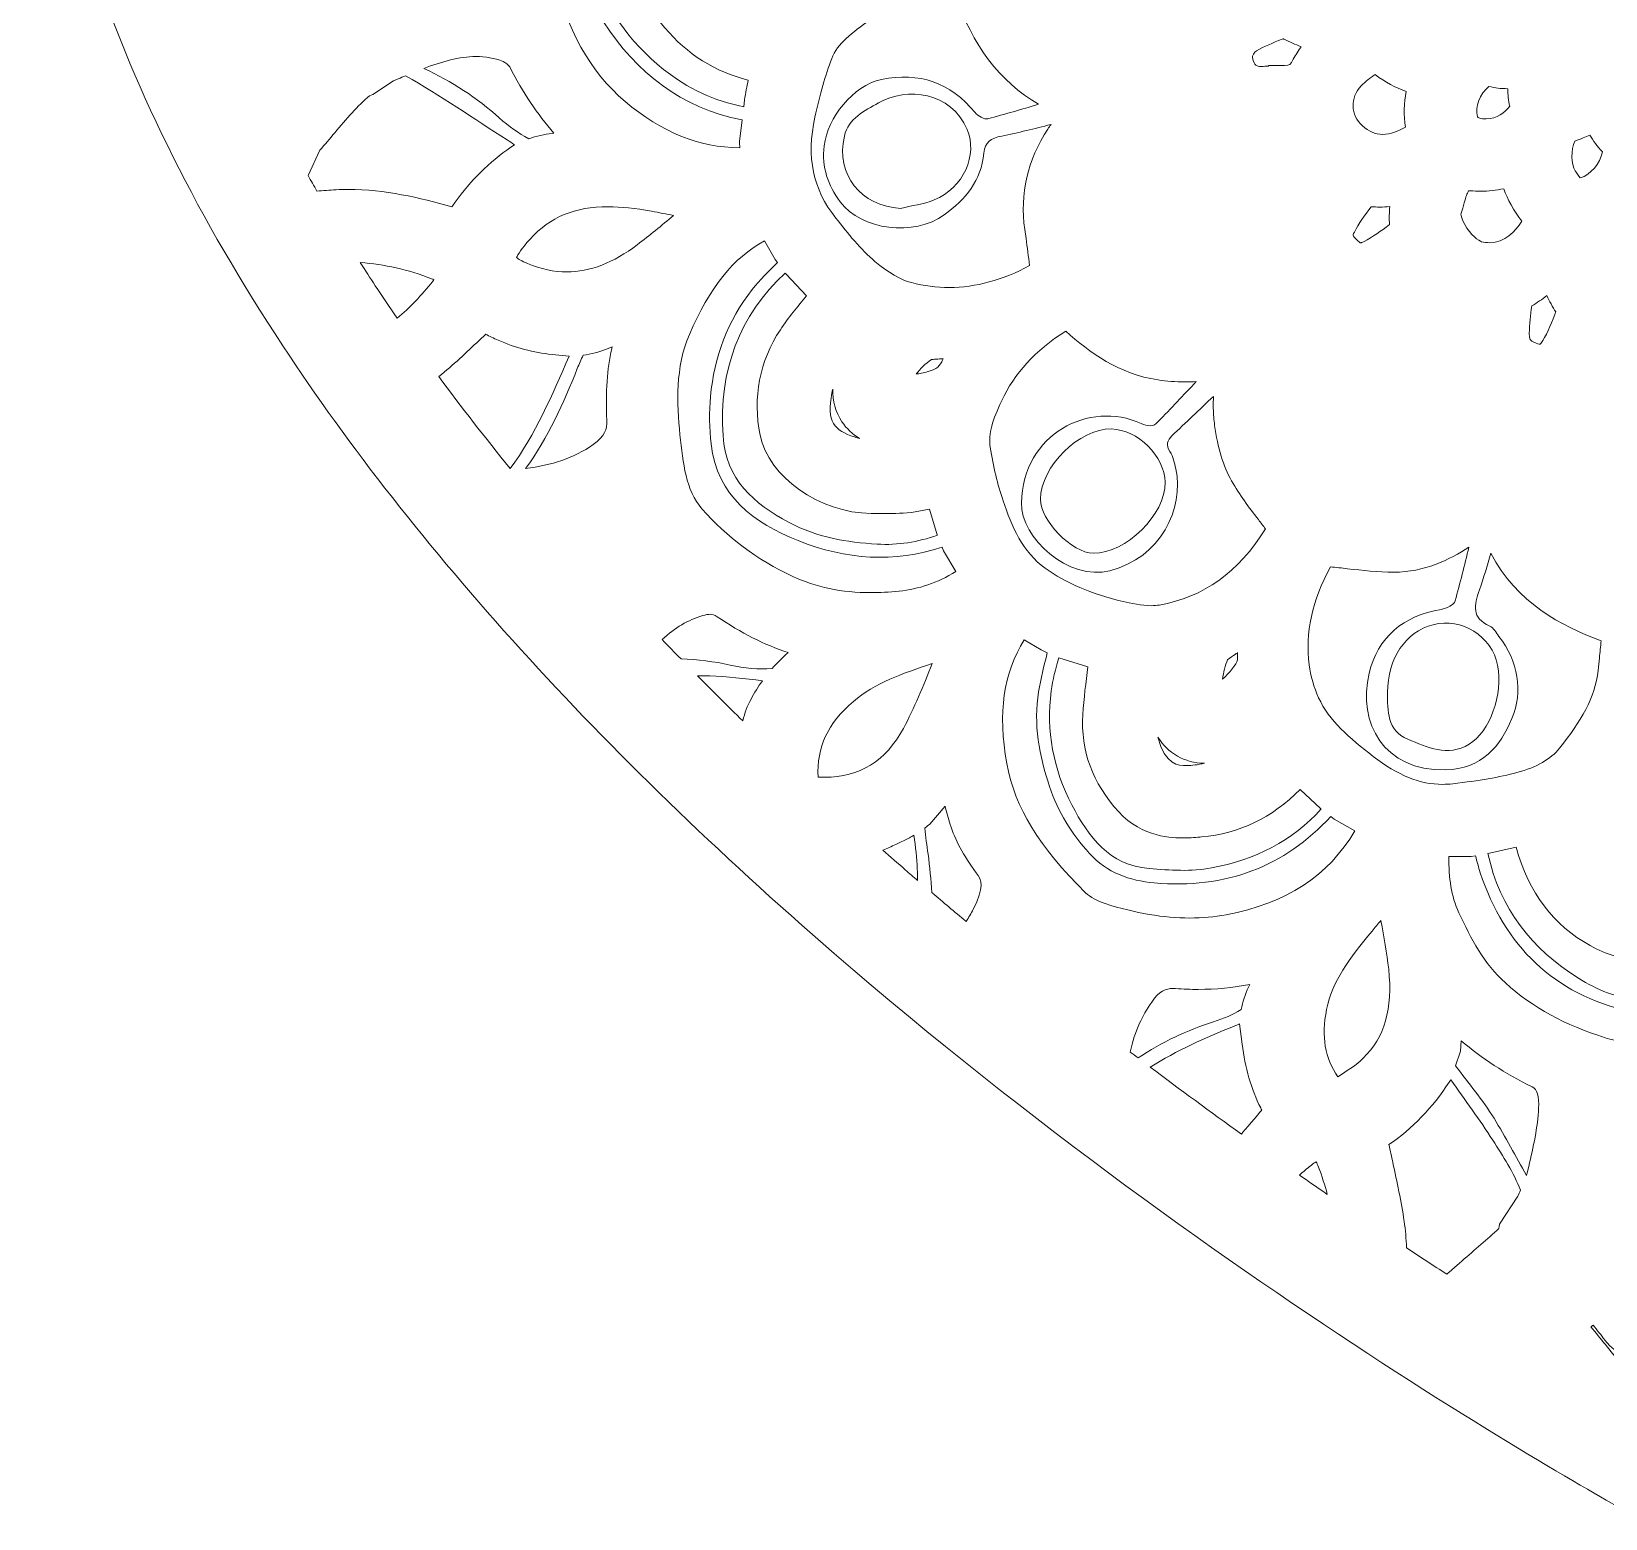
# Model space of a CAD drawing. Extents: x 12 to 8996, y -931 to -69.
# Drawn here: x 5731.6 to 6209.8, y -931.4 to -479.6 of the extents above; entities that cross this region are included whole.
import ezdxf

# ---------------------------------------------------------------- set-up
doc = ezdxf.new("R2010")
doc.units = 0
doc.header["$MEASUREMENT"] = 0
doc.layers.add('Layer 1', color=7, linetype='Continuous')

msp = doc.modelspace()

# ---------------------------------------------------------------- linework, layer by layer
at = {"layer": 'Layer 1', "lineweight": 0}
for points, knots in [([(6635.1, -136.52), (6593.12, -92.73), (6534.98, -68.61), (6471.41, -68.61), (6415.01, -68.61), (6358.99, -87.62), (6313.65, -122.14), (6266.88, -157.75), (6234.64, -207.02), (6220, -265.08), (6205.36, -207.03), (6173.12, -157.77), (6126.34, -122.15), (6081.01, -87.64), (6024.98, -68.62), (5968.59, -68.61), (5968.59, -68.61), (5968.54, -68.61), (5968.54, -68.61), (5904.99, -68.61), (5846.87, -92.72), (5804.89, -136.51), (5756.95, -186.52), (5731.61, -260.36), (5731.61, -350.03), (5731.61, -422.61), (5757.29, -498.34), (5807.94, -575.11), (5848.37, -636.41), (5904.73, -698.52), (5975.45, -759.71), (6095.78, -863.84), (6217.71, -930.15), (6218.92, -930.81), (6218.92, -930.81), (6220, -931.39), (6220, -931.39), (6220, -931.39), (6221.07, -930.81), (6221.07, -930.81), (6222.29, -930.15), (6344.22, -863.84), (6464.55, -759.71), (6535.27, -698.52), (6591.63, -636.41), (6632.06, -575.11), (6682.71, -498.34), (6708.39, -422.61), (6708.39, -350.03), (6708.39, -260.37), (6683.05, -186.54), (6635.1, -136.52)], [0, 0, 0, 0, 1, 1, 1, 2, 2, 2, 3, 3, 3, 4, 4, 4, 5, 5, 5, 6, 6, 6, 7, 7, 7, 8, 8, 8, 9, 9, 9, 10, 10, 10, 11, 11, 11, 12, 12, 12, 13, 13, 13, 14, 14, 14, 15, 15, 15, 16, 16, 16, 17, 17, 17, 17]), ([(5946.75, -514.96), (5934.43, -514.89), (5923.03, -510.29), (5911.92, -500.88), (5901.18, -491.79), (5894.21, -479.17), (5889.98, -461.16), (5889.37, -458.57), (5889.57, -454.84), (5890.52, -450.67), (5893.64, -437.1), (5899.49, -425.68), (5907.93, -416.71), (5916.4, -407.7), (5926.57, -402.04), (5938.16, -399.88), (5940.79, -399.39), (5943.69, -399.22), (5946.75, -399.13), (5946.73, -400.52), (5946.68, -401.8), (5946.58, -403.08), (5946.58, -403.08), (5946.51, -404.09), (5946.51, -404.09), (5946.51, -404.09), (5946.85, -406.42), (5946.85, -406.42), (5928.58, -409.93), (5915.11, -420.86), (5905.02, -436.58), (5896.55, -449.79), (5896.81, -463.56), (5905.34, -476.7), (5915.4, -492.19), (5929.05, -502.81), (5947.48, -506.51), (5947.48, -506.51), (5946.7, -513.04), (5946.7, -513.04), (5946.7, -513.04), (5946.74, -514.51), (5946.75, -514.96)], [0, 0, 0, 0, 1, 1, 1, 2, 2, 2, 3, 3, 3, 4, 4, 4, 5, 5, 5, 6, 6, 6, 7, 7, 7, 8, 8, 8, 9, 9, 9, 10, 10, 10, 11, 11, 11, 12, 12, 12, 13, 13, 13, 14, 14, 14, 14]), ([(5948.21, -500.4), (5948.21, -500.4), (5947.96, -502.49), (5947.96, -502.49), (5939.04, -500.73), (5930.97, -497.07), (5923.61, -491.13), (5913.04, -482.6), (5905.4, -472.41), (5902.92, -458.94), (5902.39, -456.06), (5902.96, -452.72), (5903.89, -449.88), (5910.98, -428.21), (5926.17, -415.69), (5947.41, -410.25), (5947.41, -410.25), (5947.63, -411.76), (5947.63, -411.76), (5947.63, -411.76), (5949.39, -419.55), (5949.39, -419.55), (5948.08, -419.94), (5946.76, -420.36), (5945.43, -420.87), (5930.11, -426.61), (5920.52, -436.04), (5916.1, -449.7), (5912.09, -462.1), (5918.21, -471.6), (5924, -478.49), (5930.76, -486.55), (5939.28, -491.9), (5949.34, -494.43), (5948.93, -496.31), (5948.55, -498.25), (5948.21, -500.4)], [0, 0, 0, 0, 1, 1, 1, 2, 2, 2, 3, 3, 3, 4, 4, 4, 5, 5, 5, 6, 6, 6, 7, 7, 7, 8, 8, 8, 9, 9, 9, 10, 10, 10, 11, 11, 11, 12, 12, 12, 12]), ([(5969.6, -505.67), (5971.12, -498.73), (5972.79, -492.9), (5974.71, -487.84), (5976.47, -483.24), (5980.85, -480.08), (5986.39, -476.08), (5993.96, -470.63), (6003.15, -469.31), (6012.28, -468.5), (6017.37, -483.81), (6025.7, -494.78), (6037.52, -501.75), (6032.41, -503.26), (6027.29, -504.75), (6022.14, -506.15), (6021.07, -506.45), (6019.08, -505.3), (6018.23, -504.25), (6010.78, -495.01), (6001.19, -491.91), (5989.79, -494.23), (5981.19, -495.98), (5973.38, -505.86), (5972.4, -514.37), (5971.65, -520.92), (5973.55, -526.36), (5977.25, -531.34), (5983.73, -540.07), (5999.74, -541.98), (6008.89, -535.33), (6015.34, -530.65), (6020.15, -524.91), (6020.88, -516.59), (6021.18, -513.18), (6023.1, -512.06), (6026.33, -511.4), (6031.35, -510.37), (6036.34, -509.14), (6041.32, -507.89), (6040.99, -508.36), (6040.64, -508.81), (6040.32, -509.29), (6034.18, -518.69), (6031.83, -528.96), (6033.34, -539.82), (6033.34, -539.82), (6033.72, -542.54), (6033.72, -542.54), (6034.1, -545.24), (6034.49, -548.02), (6034.81, -550.77), (6026.62, -555.16), (6018.41, -557.39), (6010.37, -557.39), (6006.57, -557.39), (6002.71, -556.9), (5998.89, -555.93), (5995.71, -555.11), (5991.79, -552.84), (5987.84, -549.51), (5983.56, -545.91), (5979.69, -541.03), (5975.94, -536.31), (5968.97, -527.54), (5966.96, -517.8), (5969.6, -505.67)], [0, 0, 0, 0, 1, 1, 1, 2, 2, 2, 3, 3, 3, 4, 4, 4, 5, 5, 5, 6, 6, 6, 7, 7, 7, 8, 8, 8, 9, 9, 9, 10, 10, 10, 11, 11, 11, 12, 12, 12, 13, 13, 13, 14, 14, 14, 15, 15, 15, 16, 16, 16, 17, 17, 17, 18, 18, 18, 19, 19, 19, 20, 20, 20, 21, 21, 21, 22, 22, 22, 22]), ([(6114.91, -488.08), (6114.05, -489.76), (6113.92, -489.91), (6112.29, -489.93), (6112.29, -489.93), (6107.41, -489.93), (6107.41, -489.93), (6107.41, -489.93), (6107.41, -490.14), (6107.41, -490.14), (6106.7, -490.19), (6105.96, -490.24), (6105.12, -490.24), (6103.8, -490.22), (6103.2, -490.22), (6102.48, -487.57), (6102.46, -487.1), (6102.98, -485.86), (6103.72, -485.46), (6106.07, -484.18), (6108.71, -483.1), (6111.51, -481.95), (6111.51, -481.95), (6111.82, -481.82), (6111.82, -481.82), (6111.91, -481.87), (6111.99, -481.91), (6112.07, -481.95), (6113.8, -482.79), (6115.56, -483.55), (6117.28, -484.24), (6116.44, -485.42), (6115.63, -486.7), (6114.91, -488.08)], [0, 0, 0, 0, 1, 1, 1, 2, 2, 2, 3, 3, 3, 4, 4, 4, 5, 5, 5, 6, 6, 6, 7, 7, 7, 8, 8, 8, 9, 9, 9, 10, 10, 10, 11, 11, 11, 11]), ([(5866.61, -487.24), (5869.5, -487.24), (5872.24, -487.73), (5874.94, -488.72), (5875.46, -488.94), (5876.63, -489.96), (5876.89, -490.39), (5880.87, -498.17), (5885.3, -504.82), (5890.32, -510.51), (5890.32, -510.51), (5889.76, -510.57), (5889.76, -510.57), (5887.4, -510.84), (5885.02, -511.41), (5882.67, -512.23), (5879.58, -510.54), (5876.6, -508.46), (5873.72, -505.89), (5866.92, -499.83), (5859.29, -494.75), (5850.78, -490.86), (5856.26, -488.79), (5861.54, -487.24), (5866.61, -487.24)], [0, 0, 0, 0, 1, 1, 1, 2, 2, 2, 3, 3, 3, 4, 4, 4, 5, 5, 5, 6, 6, 6, 7, 7, 7, 8, 8, 8, 8]), ([(5819.19, -515.71), (5820.75, -513.94), (5822.25, -512.17), (5823.73, -510.41), (5827.3, -506.2), (5830.67, -502.21), (5834.32, -499.13), (5834.32, -499.13), (5835.26, -498.78), (5835.26, -498.78), (5835.26, -498.78), (5841.58, -494.6), (5841.58, -494.6), (5841.58, -494.6), (5842.99, -494.01), (5842.99, -494.01), (5843.75, -493.69), (5844.51, -493.38), (5845.26, -493.06), (5855.79, -499.15), (5865.88, -506.01), (5876.12, -512.58), (5876.86, -513.06), (5877.59, -513.54), (5878.33, -514.03), (5878.33, -514.03), (5877.26, -514.77), (5877.26, -514.77), (5870.69, -519.35), (5865, -524.96), (5860.36, -531.44), (5860.01, -531.92), (5859.66, -532.4), (5859.31, -532.89), (5849.49, -530.12), (5838.91, -527.61), (5827.89, -527.61), (5826.65, -527.61), (5825.4, -527.64), (5824.16, -527.7), (5822.12, -527.81), (5820.19, -527.96), (5818.34, -528.14), (5817.42, -526.55), (5816.52, -524.96), (5815.63, -523.37), (5815.63, -523.37), (5819.19, -515.71), (5819.19, -515.71)], [0, 0, 0, 0, 1, 1, 1, 2, 2, 2, 3, 3, 3, 4, 4, 4, 5, 5, 5, 6, 6, 6, 7, 7, 7, 8, 8, 8, 9, 9, 9, 10, 10, 10, 11, 11, 11, 12, 12, 12, 13, 13, 13, 14, 14, 14, 15, 15, 15, 16, 16, 16, 16]), ([(6005.78, -530.82), (6002.56, -532.11), (5999, -532.54), (5995.59, -533.36), (5983.6, -532.76), (5975.86, -523.05), (5978.55, -511.46), (5979.83, -505.96), (5984.63, -503.75), (5988.87, -501.35), (5997.61, -496.41), (6011, -497.89), (6015.86, -509.37), (6019.09, -517), (6014.77, -527.24), (6005.78, -530.82)], [0, 0, 0, 0, 1, 1, 1, 2, 2, 2, 3, 3, 3, 4, 4, 4, 5, 5, 5, 5]), ([(6148.97, -508.71), (6146.9, -509.89), (6144.43, -510.88), (6142, -510.88), (6139.8, -510.88), (6137.84, -510.03), (6135.86, -508.22), (6134.13, -506.64), (6133.14, -504.54), (6133.07, -502.31), (6133, -500.07), (6133.87, -497.89), (6135.53, -496.16), (6136.77, -494.87), (6138.3, -493.71), (6139.75, -492.73), (6142.83, -495.03), (6145.96, -496.72), (6149.2, -497.84), (6148.47, -501.4), (6148.39, -505.03), (6148.97, -508.71)], [0, 0, 0, 0, 1, 1, 1, 2, 2, 2, 3, 3, 3, 4, 4, 4, 5, 5, 5, 6, 6, 6, 7, 7, 7, 7]), ([(6173.54, -506.19), (6172.81, -506.19), (6172.05, -506.1), (6171.26, -505.9), (6171.13, -505.79), (6170.97, -505.64), (6170.85, -505.51), (6170.1, -502.46), (6171.6, -498.65), (6174.34, -496.32), (6176.15, -496.78), (6178.01, -497.01), (6179.98, -497.01), (6180.01, -497.01), (6180.03, -497.01), (6180.06, -497.01), (6180.08, -498.83), (6180.28, -500.59), (6180.68, -502.31), (6179.13, -504.29), (6176.79, -506.19), (6173.54, -506.19)], [0, 0, 0, 0, 1, 1, 1, 2, 2, 2, 3, 3, 3, 4, 4, 4, 5, 5, 5, 6, 6, 6, 7, 7, 7, 7]), ([(6202.11, -524.11), (6201.56, -523.43), (6200.84, -522.38), (6200.55, -521.96), (6199.18, -519.97), (6199.23, -515.5), (6200.49, -512.93), (6202.26, -512.26), (6203.73, -511.68), (6205.04, -511.08), (6205.98, -512.79), (6207.21, -514.56), (6208.86, -516.2), (6208.13, -519.7), (6205.21, -523.15), (6202.11, -524.11)], [0, 0, 0, 0, 1, 1, 1, 2, 2, 2, 3, 3, 3, 4, 4, 4, 5, 5, 5, 5]), ([(6166.85, -531.68), (6167.07, -530.82), (6167.3, -529.94), (6167.5, -529.49), (6167.75, -528.93), (6167.98, -528.44), (6168.18, -528.02), (6168.38, -528.03), (6170.59, -528.13), (6170.59, -528.13), (6170.98, -528.15), (6171.37, -528.16), (6171.76, -528.16), (6174.21, -528.16), (6176.55, -527.85), (6178.86, -527.4), (6180.02, -530.7), (6181.83, -533.98), (6184.33, -537.29), (6182.35, -540.38), (6179.14, -543.79), (6174.55, -543.79), (6173.77, -543.79), (6172.94, -543.7), (6172.11, -543.53), (6171.34, -543.31), (6168.77, -541.48), (6166.98, -538.28), (6166.06, -536.63), (6165.85, -535.49), (6165.85, -535.11), (6166.29, -533.86), (6166.59, -532.71), (6166.85, -531.68)], [0, 0, 0, 0, 1, 1, 1, 2, 2, 2, 3, 3, 3, 4, 4, 4, 5, 5, 5, 6, 6, 6, 7, 7, 7, 8, 8, 8, 9, 9, 9, 10, 10, 10, 11, 11, 11, 11]), ([(5919.99, -534.25), (5922.22, -534.67), (5924.44, -535.09), (5926.66, -535.52), (5923.03, -538.57), (5919.34, -541.59), (5915.63, -544.41), (5908.41, -549.9), (5901.22, -552.68), (5894.26, -552.68), (5890.36, -552.68), (5886.34, -551.81), (5882.3, -550.11), (5880.48, -549.34), (5879.49, -548.7), (5878.99, -548.31), (5879.35, -547.46), (5880.34, -545.66), (5883.06, -542.7), (5889.29, -535.9), (5896.61, -532.87), (5906.8, -532.87), (5910.69, -532.87), (5915.01, -533.32), (5919.99, -534.25)], [0, 0, 0, 0, 1, 1, 1, 2, 2, 2, 3, 3, 3, 4, 4, 4, 5, 5, 5, 6, 6, 6, 7, 7, 7, 8, 8, 8, 8]), ([(6144.13, -538.31), (6141.51, -540.28), (6138.99, -542.08), (6136.42, -543.43), (6135.78, -543.77), (6135.43, -543.84), (6135.42, -543.86), (6135.31, -543.82), (6134.85, -543.59), (6134.02, -542.75), (6133.19, -541.9), (6133.09, -541.53), (6133.09, -541.53), (6133.09, -541.53), (6133.1, -541.24), (6133.46, -540.55), (6134.8, -538.01), (6136.61, -535.5), (6138.57, -532.86), (6139.44, -532.93), (6140.31, -532.96), (6141.18, -532.96), (6142.19, -532.96), (6143.2, -532.92), (6144.21, -532.83), (6144.07, -534.63), (6144.04, -536.46), (6144.13, -538.31)], [0, 0, 0, 0, 1, 1, 1, 2, 2, 2, 3, 3, 3, 4, 4, 4, 5, 5, 5, 6, 6, 6, 7, 7, 7, 8, 8, 8, 9, 9, 9, 9]), ([(5931.46, -571.69), (5937.58, -557.4), (5944.74, -548.44), (5954.32, -543.2), (5954.32, -543.2), (5957.57, -548.91), (5957.57, -548.91), (5957.57, -548.91), (5958.27, -549.86), (5958.27, -549.86), (5955.52, -552.44), (5952.85, -555.08), (5950.54, -558.01), (5943.12, -567.44), (5939, -578.51), (5937.87, -590.48), (5937.42, -595.25), (5937.5, -600.16), (5938.06, -604.92), (5939.9, -620.88), (5951.06, -628.88), (5964.52, -634.3), (5979.12, -640.17), (5993.76, -641.04), (6008.23, -636.3), (6008.23, -636.3), (6008.68, -637.43), (6008.68, -637.43), (6008.68, -637.43), (6012.4, -643.72), (6012.4, -643.72), (6006.8, -647.11), (6001.13, -649.06), (5995.16, -649.65), (5992.17, -649.94), (5989.29, -650.09), (5986.6, -650.09), (5977.64, -650.09), (5969.88, -648.48), (5962.86, -645.19), (5952.05, -640.11), (5942.78, -633.2), (5935.29, -624.65), (5930.38, -619.04), (5929.52, -610.82), (5928.61, -602.13), (5927.62, -592.66), (5927.18, -581.64), (5931.46, -571.69)], [0, 0, 0, 0, 1, 1, 1, 2, 2, 2, 3, 3, 3, 4, 4, 4, 5, 5, 5, 6, 6, 6, 7, 7, 7, 8, 8, 8, 9, 9, 9, 10, 10, 10, 11, 11, 11, 12, 12, 12, 13, 13, 13, 14, 14, 14, 15, 15, 15, 16, 16, 16, 16]), ([(5853.13, -554.75), (5853.4, -554.86), (5853.64, -554.96), (5853.84, -555.06), (5853.75, -555.19), (5853.65, -555.32), (5853.53, -555.47), (5850.11, -559.77), (5846.49, -563.55), (5842.72, -566.75), (5840.31, -563.26), (5838.11, -560), (5836.04, -556.86), (5834.51, -554.54), (5832.99, -552.2), (5831.49, -549.86), (5838.87, -550.33), (5845.99, -551.95), (5853.13, -554.75)], [0, 0, 0, 0, 1, 1, 1, 2, 2, 2, 3, 3, 3, 4, 4, 4, 5, 5, 5, 6, 6, 6, 6]), ([(5960.86, -553.39), (5960.86, -553.39), (5967.02, -559.98), (5967.02, -559.98), (5964.31, -563.19), (5961.56, -566.52), (5959.11, -570.22), (5952.79, -579.76), (5950.66, -590.85), (5952.96, -602.28), (5955.52, -615.02), (5970.99, -625.9), (5986.72, -626.05), (5986.72, -626.05), (5988.11, -626.06), (5988.11, -626.06), (5989.14, -626.07), (5990.17, -626.09), (5991.21, -626.09), (5993.62, -626.09), (5996.79, -626.03), (6000.04, -625.56), (6001.52, -625.35), (6002.96, -625.04), (6004.36, -624.7), (6004.36, -624.7), (6006.76, -632.57), (6006.76, -632.57), (6006.76, -632.57), (6006.8, -632.67), (6006.8, -632.67), (6000.9, -634.72), (5994.79, -635.75), (5988.47, -635.37), (5979.3, -634.82), (5970.23, -633.32), (5961.8, -628.83), (5950.93, -623.03), (5942.59, -615.71), (5941.7, -602.46), (5940.34, -582.41), (5946.67, -566.02), (5960.58, -553), (5960.58, -553), (5960.86, -553.39), (5960.86, -553.39)], [0, 0, 0, 0, 1, 1, 1, 2, 2, 2, 3, 3, 3, 4, 4, 4, 5, 5, 5, 6, 6, 6, 7, 7, 7, 8, 8, 8, 9, 9, 9, 10, 10, 10, 11, 11, 11, 12, 12, 12, 13, 13, 13, 14, 14, 14, 15, 15, 15, 15]), ([(6194.37, -565.65), (6193.02, -569), (6191.74, -572.16), (6190.07, -574.43), (6189.97, -574.57), (6189.91, -574.62), (6189.83, -574.62), (6189.82, -574.62), (6189.81, -574.62), (6189.8, -574.62), (6189.63, -574.62), (6188.99, -574.58), (6187.97, -574.06), (6187.02, -573.59), (6186.53, -573.25), (6186.59, -571.26), (6186.66, -568.58), (6186.98, -565.79), (6187.35, -563.01), (6188.99, -562.06), (6190.51, -560.99), (6191.95, -559.87), (6192.73, -561.61), (6193.64, -563.26), (6194.69, -564.84), (6194.62, -565.02), (6194.37, -565.65), (6194.37, -565.65)], [0, 0, 0, 0, 1, 1, 1, 2, 2, 2, 3, 3, 3, 4, 4, 4, 5, 5, 5, 6, 6, 6, 7, 7, 7, 8, 8, 8, 9, 9, 9, 9]), ([(5867.59, -573.48), (5867.59, -573.48), (5869.58, -571.6), (5869.58, -571.6), (5870.72, -572.21), (5871.97, -572.81), (5873.4, -573.44), (5878.59, -575.7), (5884.09, -577.14), (5889.75, -577.73), (5889.75, -577.73), (5894.94, -578.28), (5894.94, -578.28), (5889.78, -590.11), (5884.7, -601.92), (5877.07, -612.42), (5869.42, -603.04), (5862.13, -593.66), (5855.33, -584.46), (5859.7, -580.97), (5863.7, -577.18), (5867.59, -573.48)], [0, 0, 0, 0, 1, 1, 1, 2, 2, 2, 3, 3, 3, 4, 4, 4, 5, 5, 5, 6, 6, 6, 7, 7, 7, 7]), ([(6026.3, -591.89), (6030.21, -583.45), (6036.43, -576.65), (6045.78, -570.64), (6053.01, -577.21), (6061.96, -583.65), (6073.84, -585.5), (6076.36, -585.89), (6079.04, -586.07), (6082.27, -586.07), (6083.3, -586.07), (6084.38, -586.03), (6085.44, -586), (6081.53, -590.12), (6077.71, -594.15), (6073.9, -598.16), (6072.31, -599.84), (6070.77, -599.61), (6068.69, -598.68), (6052.95, -591.64), (6032.8, -601.74), (6032.32, -622.87), (6032.09, -633.42), (6046.69, -646.65), (6059.21, -643.46), (6074.53, -639.56), (6081.88, -624.56), (6079.22, -612.47), (6078.83, -610.68), (6078.41, -608.77), (6077.45, -607.26), (6076.19, -605.28), (6076.62, -603.82), (6078.06, -602.45), (6082.22, -598.48), (6086.42, -594.5), (6090.67, -590.48), (6090.61, -591.66), (6090.57, -592.84), (6090.61, -594.02), (6090.66, -595.92), (6090.79, -597.64), (6091.02, -599.29), (6091.97, -606.14), (6093.66, -611.65), (6096.19, -616.15), (6098.61, -620.45), (6101.48, -624.21), (6104.31, -627.91), (6105.04, -628.88), (6105.76, -629.82), (6106.45, -630.75), (6098.23, -643.93), (6087.66, -651.51), (6074.2, -653.88), (6073.49, -654), (6072.69, -654.07), (6071.8, -654.07), (6068.83, -654.07), (6065.48, -653.35), (6063.22, -652.81), (6053.54, -650.48), (6045.78, -647.17), (6039.52, -642.68), (6032.75, -637.83), (6029.38, -629.96), (6026.75, -622.17), (6025.09, -617.26), (6023.77, -611.79), (6022.83, -605.92), (6022.18, -601.86), (6023.67, -597.54), (6026.3, -591.89)], [0, 0, 0, 0, 1, 1, 1, 2, 2, 2, 3, 3, 3, 4, 4, 4, 5, 5, 5, 6, 6, 6, 7, 7, 7, 8, 8, 8, 9, 9, 9, 10, 10, 10, 11, 11, 11, 12, 12, 12, 13, 13, 13, 14, 14, 14, 15, 15, 15, 16, 16, 16, 17, 17, 17, 18, 18, 18, 19, 19, 19, 20, 20, 20, 21, 21, 21, 22, 22, 22, 23, 23, 23, 24, 24, 24, 24]), ([(5906.36, -597.78), (5906.47, -600.51), (5905.84, -602.49), (5902.2, -605.11), (5896.36, -609.32), (5889.64, -611.29), (5881.7, -612.43), (5888.53, -602.93), (5893.23, -592.62), (5897.41, -582.03), (5897.96, -580.65), (5898.55, -579.32), (5899.18, -578.01), (5901.66, -577.65), (5904.03, -577.02), (5906.25, -576.13), (5906.25, -576.13), (5908, -575.42), (5908, -575.42), (5907.95, -575.62), (5907.91, -575.81), (5907.86, -576.01), (5906.48, -582.14), (5906.01, -589.06), (5906.36, -597.78)], [0, 0, 0, 0, 1, 1, 1, 2, 2, 2, 3, 3, 3, 4, 4, 4, 5, 5, 5, 6, 6, 6, 7, 7, 7, 8, 8, 8, 8]), ([(6000.37, -583.67), (6001.56, -582.07), (6003.1, -580.63), (6005.02, -579.31), (6005.27, -579.28), (6005.71, -579.22), (6006.41, -579.17), (6007.13, -579.13), (6007.85, -579.08), (6008.57, -579.03), (6008.41, -579.34), (6008.26, -579.65), (6008.11, -579.95), (6007.26, -581.72), (6006.2, -582.51), (6001.95, -583.45), (6001.47, -583.56), (6000.94, -583.63), (6000.37, -583.67)], [0, 0, 0, 0, 1, 1, 1, 2, 2, 2, 3, 3, 3, 4, 4, 4, 5, 5, 5, 6, 6, 6, 6]), ([(5983.19, -603.26), (5982.67, -603.13), (5982.15, -602.97), (5981.64, -602.81), (5975.5, -600.79), (5973.05, -598.38), (5974.77, -589.37), (5974.84, -589.01), (5974.91, -588.65), (5975, -588.3), (5974.91, -591.89), (5975.86, -595.29), (5977.8, -598.19), (5979.2, -600.28), (5981.02, -601.98), (5983.19, -603.26)], [0, 0, 0, 0, 1, 1, 1, 2, 2, 2, 3, 3, 3, 4, 4, 4, 5, 5, 5, 5]), ([(6075.98, -616.59), (6076.15, -626.37), (6064.13, -638.24), (6054.18, -638.13), (6047.68, -638.05), (6038.06, -628.22), (6038.12, -621.74), (6038.23, -611.77), (6049.9, -600.19), (6059.65, -600.39), (6067.72, -600.55), (6075.84, -608.61), (6075.98, -616.59)], [0, 0, 0, 0, 1, 1, 1, 2, 2, 2, 3, 3, 3, 4, 4, 4, 4]), ([(6119.77, -672.07), (6118.53, -662.36), (6120.62, -652.59), (6126.17, -642.26), (6127.88, -642.43), (6129.63, -642.63), (6131.39, -642.84), (6135.92, -643.36), (6140.6, -643.9), (6145.49, -643.9), (6154.73, -643.9), (6162.32, -640.18), (6168.28, -636.28), (6166.92, -641.83), (6165.57, -647.25), (6164.09, -652.63), (6163.77, -653.81), (6161.41, -654.95), (6159.86, -655.2), (6148.36, -657.03), (6140.52, -663.72), (6137.96, -674.62), (6134.42, -689.72), (6142.39, -704.33), (6161.1, -703.96), (6172.27, -703.74), (6177.86, -696.69), (6181.3, -688.39), (6184.77, -680.04), (6183.31, -671.01), (6177.38, -663.4), (6176.51, -662.29), (6175.77, -660.77), (6174.61, -660.25), (6168.99, -657.74), (6169.84, -654), (6171.49, -649.23), (6172.75, -645.61), (6173.84, -641.91), (6174.92, -638.1), (6182.75, -653.14), (6196.31, -660.31), (6208.43, -664.7), (6208.27, -666.46), (6208.08, -668.23), (6207.89, -669.99), (6207.76, -671.23), (6207.62, -672.47), (6207.5, -673.71), (6206.65, -682.1), (6202.21, -689.22), (6195.8, -697.34), (6193.13, -700.71), (6188.9, -703.13), (6182.87, -704.75), (6177.48, -706.19), (6171.46, -707.24), (6163.35, -708.17), (6162.33, -708.29), (6161.3, -708.35), (6160.29, -708.35), (6153.37, -708.35), (6146.68, -705.64), (6139.21, -699.85), (6132, -694.24), (6125.78, -689.04), (6122.61, -682.03), (6121.18, -678.87), (6120.2, -675.42), (6119.77, -672.07)], [0, 0, 0, 0, 1, 1, 1, 2, 2, 2, 3, 3, 3, 4, 4, 4, 5, 5, 5, 6, 6, 6, 7, 7, 7, 8, 8, 8, 9, 9, 9, 10, 10, 10, 11, 11, 11, 12, 12, 12, 13, 13, 13, 14, 14, 14, 15, 15, 15, 16, 16, 16, 17, 17, 17, 18, 18, 18, 19, 19, 19, 20, 20, 20, 21, 21, 21, 22, 22, 22, 23, 23, 23, 23]), ([(5935.52, -657.1), (5936.43, -656.83), (5937.2, -656.69), (5937.83, -656.69), (5938.45, -656.69), (5939.05, -656.81), (5939.92, -657.41), (5947.11, -662.32), (5954.23, -665.93), (5961.46, -668.33), (5959.69, -669.82), (5958.08, -671.47), (5956.56, -673.2), (5952.49, -673.41), (5948.27, -673.11), (5943.83, -672.11), (5938.96, -671.01), (5933.98, -670.4), (5928.92, -670.25), (5927.01, -668.29), (5925.06, -666.33), (5923.18, -664.37), (5927.16, -660.68), (5931.01, -658.44), (5935.52, -657.1)], [0, 0, 0, 0, 1, 1, 1, 2, 2, 2, 3, 3, 3, 4, 4, 4, 5, 5, 5, 6, 6, 6, 7, 7, 7, 8, 8, 8, 8]), ([(6177, -672.16), (6178.71, -681.03), (6174.64, -692.36), (6168.3, -696.16), (6161.77, -700.07), (6155.6, -697.12), (6149.69, -694.61), (6143.45, -691.97), (6143.52, -686.05), (6143.54, -680.4), (6143.55, -670.11), (6148.95, -662.09), (6157.39, -659.84), (6166.01, -657.55), (6175.3, -663.39), (6177, -672.16)], [0, 0, 0, 0, 1, 1, 1, 2, 2, 2, 3, 3, 3, 4, 4, 4, 5, 5, 5, 5]), ([(6027.91, -701.98), (6025.13, -686.58), (6026.8, -674.58), (6033.17, -664.47), (6033.17, -664.47), (6038.33, -667.52), (6038.33, -667.52), (6038.33, -667.52), (6040.17, -668.38), (6040.17, -668.38), (6039.17, -672.36), (6038.22, -676.29), (6037.55, -680.25), (6035.88, -690.07), (6037.81, -699.68), (6040.86, -709.02), (6043.35, -716.66), (6047.59, -723.29), (6053.01, -729.32), (6058.35, -735.26), (6065.19, -737.61), (6072.66, -738.27), (6094.35, -740.19), (6112.24, -733.38), (6126.29, -718.08), (6126.29, -718.08), (6127.35, -718.93), (6127.35, -718.93), (6127.35, -718.93), (6133.6, -722.44), (6133.6, -722.44), (6125.61, -736.17), (6112.78, -744.54), (6094.51, -747.95), (6090.96, -748.62), (6087.24, -748.96), (6083.46, -748.96), (6075.57, -748.96), (6067.15, -747.52), (6057.74, -744.58), (6055.43, -743.86), (6053.22, -742.62), (6051.84, -741.27), (6037.7, -727.48), (6030.32, -715.36), (6027.91, -701.98)], [0, 0, 0, 0, 1, 1, 1, 2, 2, 2, 3, 3, 3, 4, 4, 4, 5, 5, 5, 6, 6, 6, 7, 7, 7, 8, 8, 8, 9, 9, 9, 10, 10, 10, 11, 11, 11, 12, 12, 12, 13, 13, 13, 14, 14, 14, 15, 15, 15, 15]), ([(6097.99, -668.33), (6097.97, -669.06), (6097.94, -669.79), (6097.92, -670.52), (6097.74, -671.89), (6095.52, -674.51), (6093.38, -676.38), (6093.76, -674.3), (6094.25, -672.26), (6094.96, -670.49), (6095.53, -669.99), (6096.73, -669.18), (6097.22, -668.85), (6097.22, -668.85), (6097.88, -668.41), (6097.99, -668.33)], [0, 0, 0, 0, 1, 1, 1, 2, 2, 2, 3, 3, 3, 4, 4, 4, 5, 5, 5, 5]), ([(5981.27, -683.18), (5987.84, -677.57), (5996.26, -674.64), (6005.21, -671.64), (6002.52, -678.54), (5999.79, -685.13), (5996.46, -691.37), (5991.21, -701.21), (5983.16, -706.19), (5972.53, -706.19), (5971.88, -706.19), (5971.22, -706.18), (5970.55, -706.14), (5970.14, -697.07), (5973.55, -689.76), (5981.27, -683.18)], [0, 0, 0, 0, 1, 1, 1, 2, 2, 2, 3, 3, 3, 4, 4, 4, 5, 5, 5, 5]), ([(6041.37, -679.96), (6041.8, -676.59), (6042.69, -673.28), (6043.7, -669.95), (6043.7, -669.95), (6052.51, -672.63), (6052.51, -672.63), (6051.91, -677.35), (6051.3, -682.21), (6050.98, -687.11), (6050.27, -698.02), (6053.93, -707.98), (6061.88, -716.71), (6069.07, -724.61), (6078.47, -724.61), (6081.56, -724.61), (6083.67, -724.61), (6085.72, -724.45), (6087.07, -724.33), (6098.45, -723.35), (6108.51, -718.49), (6116.99, -709.88), (6116.99, -709.88), (6123.22, -715.66), (6123.22, -715.66), (6123.22, -715.66), (6123.4, -715.8), (6123.4, -715.8), (6114.69, -725.58), (6103.28, -731.23), (6090.08, -733.75), (6083.96, -734.92), (6077.41, -734.43), (6071.12, -733.92), (6059.01, -732.92), (6052.74, -724.35), (6047.64, -714.6), (6041.95, -703.71), (6039.82, -692.02), (6041.37, -679.96)], [0, 0, 0, 0, 1, 1, 1, 2, 2, 2, 3, 3, 3, 4, 4, 4, 5, 5, 5, 6, 6, 6, 7, 7, 7, 8, 8, 8, 9, 9, 9, 10, 10, 10, 11, 11, 11, 12, 12, 12, 13, 13, 13, 13]), ([(5953.64, -676.89), (5952.37, -678.67), (5951.19, -680.51), (5950.19, -682.46), (5949.06, -684.43), (5948.27, -686.69), (5947.7, -689.06), (5943.02, -684.5), (5938.42, -679.92), (5933.88, -675.33), (5935.13, -675.35), (5936.38, -675.35), (5937.63, -675.39), (5942.95, -675.56), (5948.26, -676.21), (5953.64, -676.89)], [0, 0, 0, 0, 1, 1, 1, 2, 2, 2, 3, 3, 3, 4, 4, 4, 5, 5, 5, 5]), ([(6087.93, -701.95), (6085.92, -702.41), (6084.13, -702.64), (6082.58, -702.64), (6079.91, -702.64), (6076.06, -702.64), (6073.77, -693.97), (6076.77, -698.84), (6081.85, -701.88), (6087.93, -701.95)], [0, 0, 0, 0, 1, 1, 1, 2, 2, 2, 3, 3, 3, 3]), ([(6003.97, -729.54), (6003.62, -726.9), (6003.24, -724.27), (6002.99, -721.66), (6003.28, -721.44), (6003.58, -721.22), (6003.84, -721), (6003.84, -721), (6004.55, -720.45), (6004.55, -720.45), (6004.55, -720.45), (6009.12, -714.94), (6009.12, -714.94), (6009.62, -716.76), (6010.15, -718.62), (6010.71, -720.5), (6012.12, -725.14), (6014.69, -729.95), (6018.6, -735.19), (6020.3, -737.48), (6021.15, -739.49), (6017.69, -746.35), (6017.07, -747.58), (6016.35, -748.78), (6015.5, -749.97), (6011.98, -747.04), (6008.54, -744.13), (6005.14, -741.24), (6004.88, -737.33), (6004.48, -733.43), (6003.97, -729.54)], [0, 0, 0, 0, 1, 1, 1, 2, 2, 2, 3, 3, 3, 4, 4, 4, 5, 5, 5, 6, 6, 6, 7, 7, 7, 8, 8, 8, 9, 9, 9, 10, 10, 10, 10]), ([(5997.04, -734.29), (5994.79, -732.34), (5992.51, -730.35), (5990.2, -728.31), (5991.54, -727.81), (5992.87, -727.24), (5994.17, -726.6), (5994.17, -726.6), (5998.3, -724.56), (5998.3, -724.56), (5998.77, -724.33), (5999.23, -724.08), (5999.68, -723.83), (6000.16, -727.32), (6000.56, -730.71), (6000.69, -734.1), (6000.74, -735.24), (6000.76, -736.38), (6000.79, -737.51), (5999.55, -736.44), (5998.27, -735.35), (5997.04, -734.29)], [0, 0, 0, 0, 1, 1, 1, 2, 2, 2, 3, 3, 3, 4, 4, 4, 5, 5, 5, 6, 6, 6, 7, 7, 7, 7]), ([(6274.79, -747.35), (6271.22, -755.03), (6267.03, -762.94), (6260.64, -768.68), (6252.37, -776.11), (6242.46, -781.55), (6230.34, -785.31), (6226.49, -786.51), (6223.01, -787.14), (6220.13, -787.18), (6216.99, -787.14), (6213.57, -786.52), (6209.66, -785.31), (6197.53, -781.54), (6187.62, -776.1), (6179.36, -768.68), (6172.96, -762.93), (6168.78, -755.03), (6165.21, -747.35), (6162.83, -742.22), (6162.15, -736.85), (6162.16, -730.28), (6162.16, -730.28), (6168.97, -730.28), (6168.97, -730.28), (6168.97, -730.28), (6170.29, -730.04), (6170.29, -730.04), (6170.71, -731.77), (6171.16, -733.49), (6171.72, -735.18), (6179.11, -757.5), (6194.07, -772.05), (6217.11, -777.37), (6218.08, -777.6), (6219.04, -777.73), (6220, -777.79), (6220.96, -777.73), (6221.92, -777.6), (6222.89, -777.37), (6245.93, -772.05), (6260.89, -757.5), (6268.28, -735.18), (6268.84, -733.49), (6269.29, -731.77), (6269.7, -730.05), (6269.7, -730.05), (6271.03, -730.28), (6271.03, -730.28), (6271.03, -730.28), (6277.84, -730.28), (6277.84, -730.28), (6277.85, -736.85), (6277.17, -742.22), (6274.79, -747.35)], [0, 0, 0, 0, 1, 1, 1, 2, 2, 2, 3, 3, 3, 4, 4, 4, 5, 5, 5, 6, 6, 6, 7, 7, 7, 8, 8, 8, 9, 9, 9, 10, 10, 10, 11, 11, 11, 12, 12, 12, 13, 13, 13, 14, 14, 14, 15, 15, 15, 16, 16, 16, 17, 17, 17, 18, 18, 18, 18]), ([(6174.53, -729.28), (6174.53, -729.28), (6182.58, -727.45), (6182.58, -727.45), (6186.48, -741.35), (6193.86, -751.13), (6205.11, -757.34), (6209.96, -760.01), (6214.82, -761.49), (6219.73, -761.73), (6219.73, -761.73), (6220.2, -761.74), (6220.2, -761.74), (6220.2, -761.74), (6220.45, -761.72), (6220.45, -761.72), (6225.18, -761.49), (6230.04, -760.01), (6234.89, -757.33), (6246.14, -751.13), (6253.52, -741.35), (6257.42, -727.44), (6257.42, -727.44), (6265.88, -729.36), (6265.88, -729.36), (6265.88, -729.36), (6265.94, -729.37), (6265.94, -729.37), (6262.45, -746.01), (6252.62, -758.37), (6238.42, -767.23), (6232.72, -770.79), (6226.71, -773.49), (6220, -773.43), (6213.29, -773.49), (6207.28, -770.79), (6201.58, -767.23), (6187.38, -758.37), (6177.55, -746.01), (6174.06, -729.36), (6174.06, -729.36), (6174.53, -729.28), (6174.53, -729.28)], [0, 0, 0, 0, 1, 1, 1, 2, 2, 2, 3, 3, 3, 4, 4, 4, 5, 5, 5, 6, 6, 6, 7, 7, 7, 8, 8, 8, 9, 9, 9, 10, 10, 10, 11, 11, 11, 12, 12, 12, 13, 13, 13, 14, 14, 14, 14]), ([(6136.13, -791.56), (6134.06, -793.54), (6131.42, -795.33), (6128.42, -797.19), (6124.5, -791.51), (6123.42, -784.98), (6125.02, -776.74), (6126.67, -768.27), (6132.02, -761.25), (6138.84, -752.94), (6139.72, -751.87), (6140.62, -750.8), (6141.53, -749.74), (6142.5, -754.66), (6143.36, -759.62), (6143.89, -764.5), (6145.18, -776.47), (6142.64, -785.32), (6136.13, -791.56)], [0, 0, 0, 0, 1, 1, 1, 2, 2, 2, 3, 3, 3, 4, 4, 4, 5, 5, 5, 6, 6, 6, 6]), ([(6065.38, -789.66), (6066.08, -786.39), (6066.99, -783.57), (6068.21, -780.94), (6069.16, -778.88), (6070.4, -776.71), (6071.91, -774.49), (6074.25, -771.06), (6076.19, -770.36), (6078.39, -770.36), (6078.64, -770.36), (6078.89, -770.36), (6079.17, -770.39), (6081.49, -770.55), (6083.78, -770.64), (6085.99, -770.64), (6091.38, -770.64), (6096.65, -770.13), (6101.75, -769.14), (6101.75, -769.14), (6101.33, -769.99), (6101.33, -769.99), (6100.27, -772.15), (6099.53, -774.43), (6099.08, -776.79), (6096.55, -778.27), (6093.78, -779.53), (6090.68, -780.5), (6082.66, -783.01), (6075, -786.63), (6067.79, -791.47), (6066.99, -790.87), (6066.18, -790.26), (6065.38, -789.66)], [0, 0, 0, 0, 1, 1, 1, 2, 2, 2, 3, 3, 3, 4, 4, 4, 5, 5, 5, 6, 6, 6, 7, 7, 7, 8, 8, 8, 9, 9, 9, 10, 10, 10, 11, 11, 11, 11]), ([(6099.37, -787.26), (6100.26, -794.37), (6102.15, -800.9), (6105.02, -806.67), (6105.12, -806.88), (6105.23, -807.1), (6105.34, -807.31), (6104.18, -808.67), (6099.99, -813.59), (6099.15, -814.58), (6089.76, -807.85), (6080.49, -801.03), (6071.43, -794.22), (6079.5, -789.29), (6088.07, -785.29), (6096.94, -781.82), (6097.5, -781.6), (6098.06, -781.36), (6098.61, -781.12), (6098.61, -781.12), (6099.37, -787.26), (6099.37, -787.26)], [0, 0, 0, 0, 1, 1, 1, 2, 2, 2, 3, 3, 3, 4, 4, 4, 5, 5, 5, 6, 6, 6, 7, 7, 7, 7]), ([(6175.89, -809.79), (6172.48, -804.19), (6168.12, -799.16), (6164.24, -793.84), (6164.24, -793.84), (6165.72, -789.44), (6165.72, -789.44), (6165.72, -789.44), (6165.96, -786.24), (6165.96, -786.24), (6172.13, -791.58), (6179.25, -796.21), (6187.52, -800.26), (6188.96, -800.96), (6189.61, -803.15), (6189.45, -806.74), (6189.2, -812.41), (6187.79, -818.55), (6186.42, -824.49), (6186.42, -824.49), (6186, -826.33), (6186, -826.33), (6185.94, -826.6), (6185.84, -826.89), (6185.76, -827.17), (6182.59, -821.36), (6179.37, -815.5), (6175.89, -809.79)], [0, 0, 0, 0, 1, 1, 1, 2, 2, 2, 3, 3, 3, 4, 4, 4, 5, 5, 5, 6, 6, 6, 7, 7, 7, 8, 8, 8, 9, 9, 9, 9]), ([(6162.25, -798.84), (6162.25, -798.84), (6162.75, -798.08), (6162.75, -798.08), (6167.18, -804.24), (6171.5, -810.25), (6175.51, -816.45), (6178.67, -821.34), (6181.83, -826.26), (6183.92, -831.68), (6183.65, -832.29), (6183.38, -832.88), (6183.14, -833.43), (6183.14, -833.43), (6177.6, -841.94), (6177.6, -841.94), (6177.6, -841.94), (6177.42, -842.7), (6177.42, -842.7), (6177.42, -842.7), (6177.32, -843.27), (6177.32, -843.27), (6177.32, -843.27), (6177.2, -843.46), (6176.76, -843.85), (6173.06, -847.11), (6169.34, -850.36), (6165.41, -853.8), (6165.41, -853.8), (6161.55, -857.16), (6161.55, -857.16), (6157.49, -854.53), (6153.39, -851.85), (6149.31, -849.14), (6149.23, -846.43), (6148.99, -843.74), (6148.61, -841.12), (6147.72, -835.04), (6146.42, -829.07), (6145.16, -823.27), (6144.77, -821.45), (6144.37, -819.63), (6143.99, -817.8), (6151.09, -812.92), (6157.23, -806.54), (6162.25, -798.84)], [0, 0, 0, 0, 1, 1, 1, 2, 2, 2, 3, 3, 3, 4, 4, 4, 5, 5, 5, 6, 6, 6, 7, 7, 7, 8, 8, 8, 9, 9, 9, 10, 10, 10, 11, 11, 11, 12, 12, 12, 13, 13, 13, 14, 14, 14, 15, 15, 15, 15]), ([(6120.3, -824.09), (6120.92, -823.61), (6121.43, -823.25), (6121.85, -822.99), (6122.07, -823.43), (6122.32, -823.97), (6122.57, -824.61), (6123.64, -827.37), (6124.53, -830.15), (6125.25, -832.92), (6122.42, -830.97), (6119.6, -829.02), (6116.79, -827.05), (6117.92, -826.03), (6119.09, -825.04), (6120.3, -824.09)], [0, 0, 0, 0, 1, 1, 1, 2, 2, 2, 3, 3, 3, 4, 4, 4, 5, 5, 5, 5]), ([(6209.71, -878.56), (6208.26, -876.76), (6206.82, -874.97), (6205.35, -873.17), (6205.57, -872.98), (6205.78, -872.8), (6205.99, -872.61), (6207.23, -874.16), (6208.45, -875.7), (6209.65, -877.26), (6213.23, -881.88), (6217.27, -882.85), (6220.03, -882.85), (6222.76, -882.85), (6226.77, -881.88), (6230.35, -877.26), (6231.55, -875.7), (6232.77, -874.16), (6234.01, -872.61), (6234.22, -872.8), (6234.43, -872.98), (6234.65, -873.17), (6233.2, -874.95), (6231.76, -876.73), (6230.33, -878.51), (6227.27, -882.31), (6224.21, -886.1), (6221.09, -889.85), (6220.74, -890.27), (6220.37, -890.69), (6220, -891.12), (6219.63, -890.7), (6219.27, -890.28), (6218.91, -889.85), (6215.81, -886.12), (6212.76, -882.34), (6209.71, -878.56)], [0, 0, 0, 0, 1, 1, 1, 2, 2, 2, 3, 3, 3, 4, 4, 4, 5, 5, 5, 6, 6, 6, 7, 7, 7, 8, 8, 8, 9, 9, 9, 10, 10, 10, 11, 11, 11, 12, 12, 12, 12])]:
    msp.add_open_spline(points, degree=3, knots=knots, dxfattribs=at)

doc.saveas('drawing.dxf')
